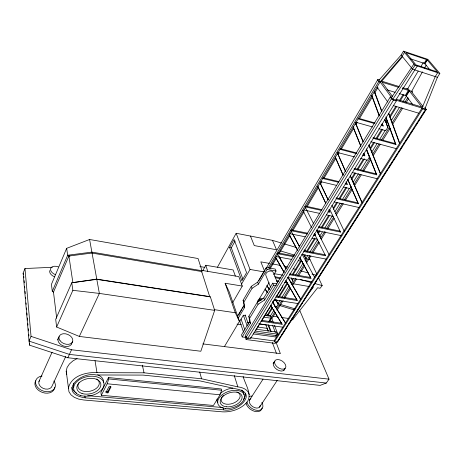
<?xml version="1.0" encoding="UTF-8"?>
<svg xmlns="http://www.w3.org/2000/svg" width="463" height="463" viewBox="0 0 463 463"><rect width="100%" height="100%" fill="white"/><g stroke="black" fill="none" stroke-linecap="round" stroke-linejoin="round"><path stroke-width="0.69" d="M245.494 393.249L245.39 395.877L243.364 399.615M243.133 376.5C245.454 385.222 254.089 396.588 245.112 404.187C239.012 409.639 230.678 412.267 222.558 411.85L83.861 400.009L78.727 399.123L74.34 397.37L71.007 394.864L68.964 391.767L66.203 371.1L67.094 367.472L69.421 363.964L73.027 360.816L77.084 358.582M68.374 388.278C70.914 375.991 85.979 371.939 96.97 372.651L144.028 372.825L201.59 378.78L237.86 386.877C242.571 387.392 248.099 389.499 249.273 394.632M201.567 272.001L201.972 270.722L198.071 258.539L89.596 239.487L66.655 248.336L51.439 284.328L52.29 291.354L53.482 292.124L56.689 318.185M101.322 395.28L107.196 383.775L108.741 378.919L108.504 377.559L221.256 388.961L221.644 390.251L220.029 394.783L213.431 405.472L101.322 395.28L100.882 392.549L108.504 377.559M214.676 310.36L200.838 351.249L79.323 336.439L56.631 327.023L55.699 319.348L71.753 282.771L96.64 279.114L209.687 296.586L210.364 296.899L214.676 310.36L99.354 293.42L72.87 290.324L56.631 327.023M209.687 296.586L201.677 271.538L201.972 270.722L91.882 252.121L67.679 255.235L52.29 291.354M299.874 310.748L329.019 379.156L326.276 383.046L320.095 385.39L67.841 357.749L29.73 345.236L29.03 341.109L23.15 273.141L24.973 268.54L52.348 267.267M437.408 77.309L424.86 108.927L392.832 99.232L378.896 80.249L401.149 55.033L403.47 51.15L427.87 59.362L439.85 73.449L437.408 77.309L412.608 69.207L401.149 55.033M424.768 107.566L426.082 109.256A1.464 0.457 30.8 0 1 426.226 109.546L277.389 342.151A1.586 0.932 33.7 0 1 276.943 342.157L274.443 341.827L274.096 340.918L422.042 108.076L435.22 76.592L437.657 72.726M24.973 268.54L31.038 336.375L29.03 341.109L69.392 354.403L326.276 383.046M53.482 292.124L68.906 256.016L91.923 253.053L201.677 271.538M38.933 381.524L52.07 352.227M57.615 339.859L59.073 336.601M65.729 356.475L52.093 385.986A6.951 5.134 20.4 0 1 43.128 388.353A6.951 5.134 20.4 0 1 39.569 380.337M71.481 344.015L72.691 341.387M67.841 357.749L71.539 349.773L329.019 379.156M79.323 336.439L99.354 293.42L89.596 239.487M107.931 392.873L111.033 386.854L108.967 386.657L105.871 392.682L107.931 392.873L107.757 391.848L110.547 386.431M277.777 341.908L277.858 341.711A1.221 0.718 33.7 0 0 277.846 341.48M202.707 270.884L205.757 265.247L233.149 269.97L235.354 276.064M217.46 267.18L236.159 233.277L272.47 240.349L281.458 243.046M229.613 247.52L234.058 239.475L246.588 272.649L241.86 280.833L229.613 247.52L231.309 247.832L242.884 279.131M231.309 247.832L235.077 241.038M422.447 71.84L411.474 91.674L423.078 106.629M424.507 68.125L426.22 65.023M241.559 284.103L250.043 269.449L236.159 233.277M232.629 302.698L242.282 286.065L238.827 276.625L201.862 270.375M238.121 318.365L244.632 307.391L243.11 300.279L251.311 286.337L257.654 282.146L266.323 267.487L275.23 269.067L276.046 271.023L273.841 274.692M244.632 307.391L243.827 302.275L252.057 288.322L258.418 284.126L267.122 269.449L266.323 267.487M237.426 316.356L243.914 305.389M238.908 314.429L241.854 309.452M242.589 308.208L243.694 306.344M258.782 280.833L263.198 273.373M263.933 272.128L265.033 270.259M265.774 269.015L377.64 79.902A1.441 0.451 29.7 0 1 377.524 79.63L377.953 79.433A1.869 0.585 29.7 0 1 378.439 79.538L379.544 79.885M268.297 267.857L378.815 81.5L377.64 79.902M269.246 268.499L380.106 81.905L402.15 56.278L404.483 52.388M270.45 268.222L276.365 258.29M279.316 253.319L290.029 235.314M292.986 230.348L304.069 211.718M307.021 206.753L318.475 187.503M320.691 183.782L321.797 181.918M324.013 178.191L335.837 158.323M339.159 152.738L338.065 154.549M341.376 149.011L353.935 127.898M355.787 124.796L357.262 122.313M372.408 96.854L359.479 118.586L358.13 118.187L375.123 123.002M374.625 93.132L377.947 87.542M224.416 346.608L239.44 321.374L229.226 291.893L225.134 283.258L242.282 286.065M239.799 321.247L243.376 315.234L245.344 315.523M418.182 71.146L407.446 89.168L402.712 87.692M420.774 66.794L423.367 62.447M245.621 337.388L242.218 336.937L250.39 323.44L249.644 321.363L248.862 316.241L269.067 282.644M250.39 323.44L249.609 318.318L258.076 304.272L264.581 300.024L273.535 285.237L272.707 283.188L276.886 283.894M249.644 321.363L241.501 334.847L242.218 336.937M258.076 304.272L257.295 302.206L263.783 297.964L272.707 283.188M413.963 63.963L391.548 97.479L390.228 97.08L245.54 335.154L246.229 337.133A1.239 0.747 32.4 0 0 246.455 337.521L247.167 338.071A1.592 0.961 32.4 0 0 247.85 338.285L250.437 338.632L396.345 100.911L395.761 100.118L417.285 66.006M245.39 337.359L246.044 336.283M246.229 337.133L391.472 98.781L390.228 97.08M276.336 341.792L275.311 343.396L246.119 339.535L247.115 337.903M247.85 338.291L393.504 100.049L396.345 100.911M403.47 51.15L415.022 65.26L392.832 99.232M259.928 323.695L255.391 331.08L277.366 334.118L276.637 335.264M261.815 320.616L271.266 305.227M272.776 302.761L274.669 299.683M276.561 296.604L282.609 286.753L282.181 285.735M266.948 315.65L271.879 307.646M276.052 300.875L276.81 299.642M278.327 297.177L287.425 282.401M292.356 274.397L300.701 260.848M306.384 251.612L314.73 238.063M317.763 233.138L319.279 230.672M321.177 227.593L328.759 215.278M333.308 207.893L336.723 202.348M338.997 198.656L345.826 187.573M351.133 178.95L354.924 172.792M357.199 169.099L363.264 159.243M370.093 148.16L373.508 142.621M375.782 138.923L381.848 129.073M386.02 122.301L387.155 120.449M389.429 116.757L395.877 106.287M399.291 100.749L403.082 94.591M268.1 315.181L272.655 307.797M276.446 301.639L277.21 300.406M279.484 296.714L287.836 283.171M293.148 274.559L301.494 261.016M304.532 256.091L305.291 254.858M307.189 251.779L315.158 238.856M318.191 233.931L320.089 230.852M321.988 227.779L329.575 215.469M333.372 209.311L337.544 202.539M339.825 198.847L346.654 187.77M351.585 179.766L355.763 172.994M357.662 169.915L364.491 158.838M370.18 149.607L374.735 142.222M377.015 138.524L382.704 129.293M386.501 123.141L387.641 121.294M389.915 117.596L396.745 106.519M400.159 100.98L403.956 94.822M424.149 63.379L426.498 59.565M430.04 69.948L424.681 63.558L427.036 59.744L405.901 52.637L415.924 64.849L437.379 71.939L427.036 59.744M405.281 95.453L408.401 90.407M424.941 63.865L427.297 60.051M412.637 104.424L405.97 95.662L409.089 90.621L402.306 88.502M406.282 96.078L409.402 91.032M273.43 322.792L270.629 315.558L274.05 310.031M275.572 307.571L276.33 306.344M277.852 303.884L280.132 300.203M281.649 297.744L289.253 285.463M292.292 280.549L293.432 278.703M295.712 275.022L302.935 263.349M305.979 258.435L307.878 255.362M309.782 252.294L317.763 239.394M319.661 236.327L322.323 232.027M324.985 227.727L332.208 216.053M334.865 211.759L340.189 203.159M342.47 199.472L349.31 188.418M353.113 182.272L358.431 173.677M360.712 169.99L366.794 160.163M371.737 152.177L377.061 143.582M379.342 139.895L385.419 130.068M387.323 126.995L388.845 124.541M391.125 120.855L399.488 107.341M402.908 101.814L406.329 96.287M277.852 303.294L278.234 304.255L276.654 306.807L274.524 306.483M291.152 283.402L292.795 280.746L291.325 277.95M305.204 260.715L306.228 259.06L304.087 254.968M351.168 186.508L349.889 188.568L343.644 187.081M384.846 119.24L387.838 127.296L385.754 130.664L378.827 128.72M268.887 321.339L270.23 319.169L270.606 319.227M271.37 317.473L274.796 311.952M276.695 308.885L281.643 300.915M283.929 297.234L290.017 287.425M291.916 284.357L295.724 278.228M297.622 275.161L304.093 264.738M305.997 261.67L309.799 255.535M311.703 252.468L318.55 241.431M320.454 238.364L324.638 231.622M326.542 228.554L333.771 216.904M335.675 213.837L342.145 203.413M344.426 199.732L351.654 188.082M353.94 184.401L360.029 174.592M362.309 170.911L370.302 158.033M372.582 154.353L379.052 143.929M381.338 140.248L389.707 126.758M391.987 123.083L401.502 107.752M404.928 102.23L407.972 97.323M269.449 321.085L271.22 318.237L270.456 316.258L264.882 315.43M271.677 318.972L275.491 312.843M277.013 310.389L283.113 300.574M284.641 298.12L290.353 288.924M292.263 285.856L296.453 279.108M298.739 275.433L304.457 266.231M306.367 263.163L310.939 255.808M312.843 252.74L319.325 242.317M321.229 239.249L325.807 231.888M327.711 228.82L334.193 218.397M336.097 215.33L343.338 203.679M345.63 199.999L352.106 189.57M354.392 185.894L361.256 174.852M363.542 171.171L370.782 159.521M373.074 155.84L380.314 144.19M382.6 140.509L390.222 128.245M392.514 124.564L402.804 108.006M406.236 102.485L408.522 98.81M275.659 336.15L276.353 335.062L276.729 335.114M274.443 341.827L422.65 108.863L422.042 108.076M276.943 342.157L425.381 109.69A1.887 0.59 30.8 0 0 425.972 109.777L426.197 109.685M278.587 340.137L280.144 337.701M281.307 335.872L285.202 329.778M285.978 328.562L287.535 326.126M288.704 324.297L292.593 318.203M293.374 316.987L294.931 314.551M296.1 312.722L299.989 306.633M300.771 305.412L302.327 302.976M303.491 301.147L309.718 291.401M310.887 289.572L316.721 280.433M317.89 278.61L324.117 268.864M325.286 267.035L331.514 257.289M332.677 255.46L333.846 253.631M334.627 252.416L338.904 245.714M340.074 243.885L341.243 242.056M342.018 240.841L343.575 238.404M344.356 237.183L348.633 230.481M349.415 229.266L350.971 226.829M351.747 225.608L353.304 223.172M354.085 221.956L356.03 218.906M356.805 217.691L358.362 215.254M359.143 214.033L360.7 211.597M361.476 210.381L363.426 207.331M364.202 206.116L365.758 203.679M366.54 202.458L368.091 200.022M368.872 198.806L370.429 196.37M371.598 194.541L373.155 192.104M373.93 190.883L375.487 188.447M376.269 187.231L377.825 184.795M378.989 182.966L380.158 181.137M381.327 179.314L382.884 176.878M383.659 175.656L385.216 173.22M385.997 171.999L387.554 169.562M388.717 167.739L390.274 165.303M391.056 164.081L392.612 161.645M393.388 160.429L394.945 157.987M396.114 156.164L397.283 154.335M398.446 152.506L400.003 150.07M400.784 148.855L402.341 146.418M403.51 144.589L404.674 142.76M405.843 140.931L407.012 139.103M408.175 137.279L409.732 134.843M410.901 133.014L412.07 131.185M413.239 129.356L414.402 127.533M415.571 125.704L417.128 123.268M418.297 121.439L419.461 119.61M420.63 117.781L421.799 115.958M422.968 114.129L424.131 112.301M425.3 110.472L426.082 109.256M249.453 400.159L263.03 379.18M273.118 363.594L274.669 361.198M259.564 407.139L277.308 380.273M283.616 370.724L285.196 368.334A6.407 3.878 34.8 0 0 280.08 359.965A6.407 3.878 34.8 0 0 275.311 364.78A6.407 3.878 34.8 0 0 285.196 368.334M307.305 295.139L313.347 287.245M318.394 277.482L322.19 285.59L320.107 288.275L317.595 287.772L293.021 319.146L290.289 321.461M378.815 81.5L380.106 81.905L381.755 81.147L402.445 56.856M223.629 409.824C236.448 413.123 259.668 393.046 236.199 388.914L200.109 380.927L143.044 375.094L96.287 374.972C79.208 371.28 57.626 393.625 85.134 397.833L223.629 409.824L222.963 407.567M87.663 395.674L222.246 407.504M105.697 391.657L107.757 391.848M107.196 383.775L220.029 394.783M108.741 378.919L221.644 390.251M202.852 343.887L280.37 353.634L275.994 342.163M250.113 337.712L274.096 340.918M253.203 333.916L276.527 337.093M254.065 332.584L276.585 335.669L276.394 335.166M256.051 329.205L276.567 332.058L277.366 334.118M237.004 324.117L241.287 324.719M257.706 327.028L266.989 328.336L268.008 331.033M258.753 323.759L282.789 327.191M247.502 322.3L249.586 322.595M259.321 323.984L266.277 324.98M261.045 321.229L282.123 324.274L273.141 309.325M261.369 320.315L281.724 323.267M214.224 309.643L235.308 312.745L239.44 321.374M263.545 317.109L271.22 318.237M265.253 314.759L270.629 315.558M273.008 316.171L278.008 316.918M281.585 317.45L288.733 318.509M291.592 318.938L293.021 319.146M210.364 296.899L96.813 279.363L71.753 282.771L72.87 290.324M257.607 301.031L259.025 301.251M257.949 300.174L260.779 300.614M274.142 299.793L297.859 303.554M276.179 296.17L296.76 299.486L297.188 300.487L275.879 297.067M66.655 248.336L67.679 255.235L69.913 256.184M273.535 285.237L276.33 285.706M276.452 280.902L278.552 281.255M284.849 282.332L286.95 282.69M275.196 277.713L280.063 278.552M199.941 266.549L204.918 267.4M287.778 277.569L311.732 281.724M274.802 276.758L281.058 277.841M276.544 280.879L278.662 281.244M284.328 282.222L287.158 282.714M293.53 283.819L309.099 286.51M289.479 274.721L311.095 278.518L299.764 257.538M250.043 269.449L264.211 271.926M274.628 273.743L282.951 275.196M267.122 269.449L276.046 271.023M289.745 273.847L310.644 277.528L300.001 257.822M269.31 263.383L260.825 261.855L264.662 271.411M272.14 263.893L280.63 265.426M276.162 256.566L291.806 259.459M298.16 260.64L302.403 261.421M278.217 252.948L293.652 255.848M278.107 252.943L279.397 253.186M277.221 253.637L294.074 256.791M301.847 254.488L326.166 259.095M303.942 250.697L325.043 254.748L325.53 255.732L303.699 251.548M289.745 233.699L305.146 236.79M312.108 238.19L317.682 239.307M291.545 230.794L307.403 234.012M313.607 235.268L315.673 235.69L314.718 233.792M291.134 229.862L307.426 233.173M313.804 234.469L315.222 234.758M316.542 230.533L341.798 235.742M318.365 227.466L340.508 232.079L329.76 209.328M318.567 226.633L339.992 231.112L340.508 232.079M303.838 209.976L319.383 213.35M326.415 214.878L332.741 216.256M305.869 206.191L321.935 209.71M328.192 211.087L329.581 211.394M305.007 206.811L321.71 210.474M327.978 211.851L330.067 212.309L328.84 209.716M334.037 201.868L359.687 207.679M336.202 197.88L357.864 202.852L358.414 203.801L336.028 198.679M320.732 181.646L336.699 185.437M322.601 178.481L338.349 182.254M345.195 183.892L347.244 184.39L346.104 181.78M322.763 177.746L338.997 181.629M345.323 183.151L346.729 183.487L347.244 184.39M352.054 172.502L377.276 178.753M354.045 169.14L376.76 174.829L366.436 148.924M354.166 168.376L376.176 173.897L376.76 174.829M337.955 152.622L354.409 156.876M360.579 158.468L367.437 160.239L369.433 157.015L366.227 149.115M340.056 148.623L356.672 152.952M362.894 154.578L364.277 154.937L364.827 155.817L362.755 155.279M339.923 149.323L356.527 153.652M370.828 141.753L396.432 148.692M372.987 138.252L395.94 144.531L385.905 116.902M373.08 137.528L395.315 143.623L395.94 144.531M300.18 279.478L311.871 282.725M314.626 283.489L322.19 285.59M355.966 122.301L372.593 126.966M381.24 124.738L382.6 125.12L383.19 125.982L381.147 125.404M358.003 118.841L374.341 123.471M284.155 266.132L287.633 267.122M293.189 268.702L295.973 269.489M300.834 270.872L308.48 273.043M311.958 274.032L316.125 275.219M280.624 250.987L294.989 255.217M308.671 259.245L310.036 259.645M393.232 105.576L418.778 113.209M284.224 243.879L296.673 247.618M304.284 249.898L305.667 250.315M422.65 108.863L425.381 109.69M258.823 299.225L261.549 300.047M279.282 305.412L294.283 309.95M396.172 99.221L421.729 106.976L409.089 90.621M259.731 298.166L262.504 299.005M280.491 304.463L295.024 308.873M387.027 89.834L395.142 92.328M399.199 93.578L405.97 95.662M398.921 87.449L381.958 82.159L392.462 96.414M408.21 88.85L406.873 88.433L411.474 91.674L412.712 92.062L411.885 90.997M381.755 81.147L399.332 86.633M415.022 65.26L439.85 73.449M31.038 336.375L71.539 349.773M410.131 58.708L424.681 63.558M76.534 393.128L73.744 391.009L72.054 388.411L71.863 387.253M377.032 87.079L387.925 102.155M387.838 127.296L386.414 124.188M272.522 301.893L285.769 323.296M272.545 302.293L285.793 323.695M270.554 305.487L282.123 324.274M270.525 305.082L272.394 308.109M266.96 285.521L269.211 289.201M275.595 299.619L277.858 303.311M266.966 285.868L269.217 289.543M275.607 299.966L278.234 304.255M265.739 289.855L267.22 292.286M265.01 288.993L267.232 292.639M272.788 301.754L273.899 303.578L273.517 302.617M288.055 277.418L300.875 299.59M287.772 277.187L300.597 299.358M286.024 280.821L296.401 298.861M285.735 280.578L297.188 300.487M279.293 257L286.012 268.708M277.557 254.216L286.07 269.038M291.377 278.28L292.795 280.746M275.913 257.874L284.091 272.192M275.248 256.959L284.143 272.522M302.119 254.309L314.817 277.69M292.819 234.133L299.648 246.762M290.857 230.655L299.74 247.068M303.838 254.644L306.228 259.06M289.225 234.718L297.611 250.309M289.155 234.735L297.356 249.979M316.524 229.92L329.118 254.696M305.331 207.441L313.706 223.918M316.923 230.256L320.141 236.593L319.684 235.667M302.889 210.387L311.518 227.466M314.464 233.827L325.53 255.732M320.008 182.706L328.064 199.628M320.141 183.099L328.198 200.016M331.878 205.277L344.2 231.118M317.803 186.415L325.773 203.245M317.624 186.149L325.599 202.979M309.162 257.781L316.918 274.333M337.562 153.108L345.699 171.605M337.284 152.773L345.178 170.714M350.277 175.905L361.661 201.961M335.253 156.98L343.245 175.251M335.241 157.246L343.019 175.008M350.26 175.541L362.211 202.91M347.858 179.511L358.414 203.801M347.597 179.222L357.864 202.852M272.47 240.349L276.521 249.783L254.274 245.569L250.454 236.061M279.577 256.89L281.516 261.41M277.32 282.343L273.274 272.551A3.982 2.732 -22.1 0 0 268.667 271.341A3.982 2.732 -22.1 0 0 265.826 275.335L270.56 287.135M355.543 122.764L363.287 141.869M355.237 122.521L362.998 141.655M353.09 127.209L360.822 146.377M363.744 153.618L364.277 154.937M353.13 126.821L360.839 145.932M363.768 153.184L364.827 155.817M368.959 144.797L380.661 174.013M368.901 145.208L380.071 173.087M366.378 149.329L376.176 173.897M257.654 282.146L258.418 284.126M263.783 297.964L264.581 300.024M274.461 325.454L278.072 334.766M270.236 319.186L271.266 321.854M272.545 325.182L275.369 332.503M268.627 324.945L271.179 331.653M268.008 324.899L270.542 331.566M265.93 325.02L268.199 331.028M251.311 286.337L252.057 288.322M272.337 342.522L276.411 353.333M374.359 91.037L381.848 111.184M374.26 91.541L379.753 106.305M380.25 107.647L381.749 111.676M384.996 120.397L385.748 122.411M371.835 95.28L379.486 115.97M382.201 123.308L383.19 125.982M371.737 95.772L379.145 115.785M382.108 123.789L382.6 125.12M388.665 113.742L399.563 143.565M388.804 113.285L399.696 143.119M386.009 118.024L395.315 143.623M243.11 300.279L243.827 302.275M248.862 316.241L249.609 318.318M245.112 314.869L248.469 324.291M243.388 315.257L247.201 326.033M241.073 319.111L244.852 329.922M239.579 320.691L243.55 332.133M245.182 336.844L246.119 339.535M225.134 283.258L235.308 312.745M205.757 265.247L207.777 271.411M234.266 375.597L237.86 386.877M199.698 372.032L201.59 378.78M142.384 365.209L144.028 372.825M23.15 273.141L23.387 274.432M66.203 371.1L66.788 374.59M95.025 360.642L96.97 372.651M68.906 256.016L72.836 282.343M84.874 396.021L85.134 397.833M23.74 276.365L23.868 277.8M24.117 280.671L24.302 282.824M24.614 286.412L24.742 287.847M25.054 291.43L25.239 293.583M25.552 297.171L25.673 298.606M26.05 302.912L26.177 304.347M26.489 307.93L26.611 309.365M26.923 312.953L27.109 315.106M27.358 317.977L27.549 320.13M27.861 323.712L27.983 325.148M28.295 328.736L28.48 330.889M28.793 334.477L28.92 335.912M29.233 339.495L29.418 341.648M29.539 343.083L29.73 345.236M284.681 368.264A6.401 3.883 34.9 0 1 276.868 369.48A6.401 3.883 34.9 0 1 274.924 361.644M71.701 343.534A7.211 4.989 21.6 0 1 63.443 345.965A7.211 4.989 21.6 0 1 58.107 338.76M54.675 276.828A6.661 4.179 20.6 0 1 49.807 270.56M260.328 405.154A6.193 4.028 35.8 0 1 252.59 406.612A6.193 4.028 35.8 0 1 250.934 398.678M393.504 100.049A1.933 0.619 30.2 0 1 392.919 99.823L391.82 99.134A1.493 0.48 30.2 0 1 391.472 98.781M238.538 315.048A1.204 0.712 31.3 0 1 238.514 314.707L239.012 314.308A1.563 0.92 31.3 0 1 239.157 314.29M55.56 274.727A6.673 4.173 20.6 0 1 50.675 268.488A6.673 4.173 20.6 0 1 58.338 266.856M54.744 387.172A10.221 7.564 20.3 0 1 42.555 392.497A10.221 7.564 20.3 0 1 35.726 380.725M53.893 381.003A10.232 7.558 20.4 0 1 50.178 391.409A10.232 7.558 20.4 0 1 36.409 385.586A10.232 7.558 20.4 0 1 42.046 375.991M262.07 407.897A9.104 5.938 35.8 0 1 254.534 411.335A9.104 5.938 35.8 0 1 246.015 403.4M261.879 402.411A9.115 5.932 35.8 0 1 257.787 410.438A9.115 5.932 35.8 0 1 246.837 402.127M249.123 396.548A9.115 5.932 35.8 0 1 252.127 396.091M96.738 379.006A10.852 6.847 -11.9 0 1 96.605 388.144A10.852 6.847 -11.9 0 1 82.628 391.032A10.852 6.847 -11.9 0 1 78.982 382.675M236.836 391.924A9.833 5.938 -18.4 0 1 238.595 399.621A9.833 5.938 -18.4 0 1 226.401 404.199A9.833 5.938 -18.4 0 1 221.708 397.601M222.02 397.04A9.833 5.938 -18.4 0 1 223.357 395.408M73.64 387.635A15.337 9.682 -11.9 0 1 73.82 383.132M97.681 374.868A15.337 9.682 -11.9 0 1 103.556 382.698M241.547 390.014A13.896 8.398 -18.4 0 1 243.874 394.91M217.859 402.769A13.896 8.398 -18.4 0 1 217.066 399.013M220.099 393.724A13.896 8.398 -18.4 0 1 232.86 388.139M60.063 340.751A7.223 4.983 21.7 0 0 72.101 342.551A7.223 4.983 21.7 0 0 65.457 333.788A7.223 4.983 21.7 0 0 60.063 340.751M82.044 393.504A12.194 7.68 -11.9 0 0 100.853 385.338A12.194 7.68 -11.9 0 0 83.658 379.868A12.194 7.68 -11.9 0 0 82.044 393.504M226.407 406.786A11.355 6.841 -18.4 0 0 242.103 396.664A11.355 6.841 -18.4 0 0 224.943 394.881A11.355 6.841 -18.4 0 0 226.407 406.786M80.215 395.361A15.377 9.682 -11.9 0 0 103.955 385.089A15.377 9.682 -11.9 0 0 82.304 378.155A15.377 9.682 -11.9 0 0 80.215 395.361M225.296 408.424A13.931 8.392 -18.4 0 0 244.58 396.021A13.931 8.392 -18.4 0 0 223.542 393.799A13.931 8.392 -18.4 0 0 225.296 408.424"/></g></svg>
